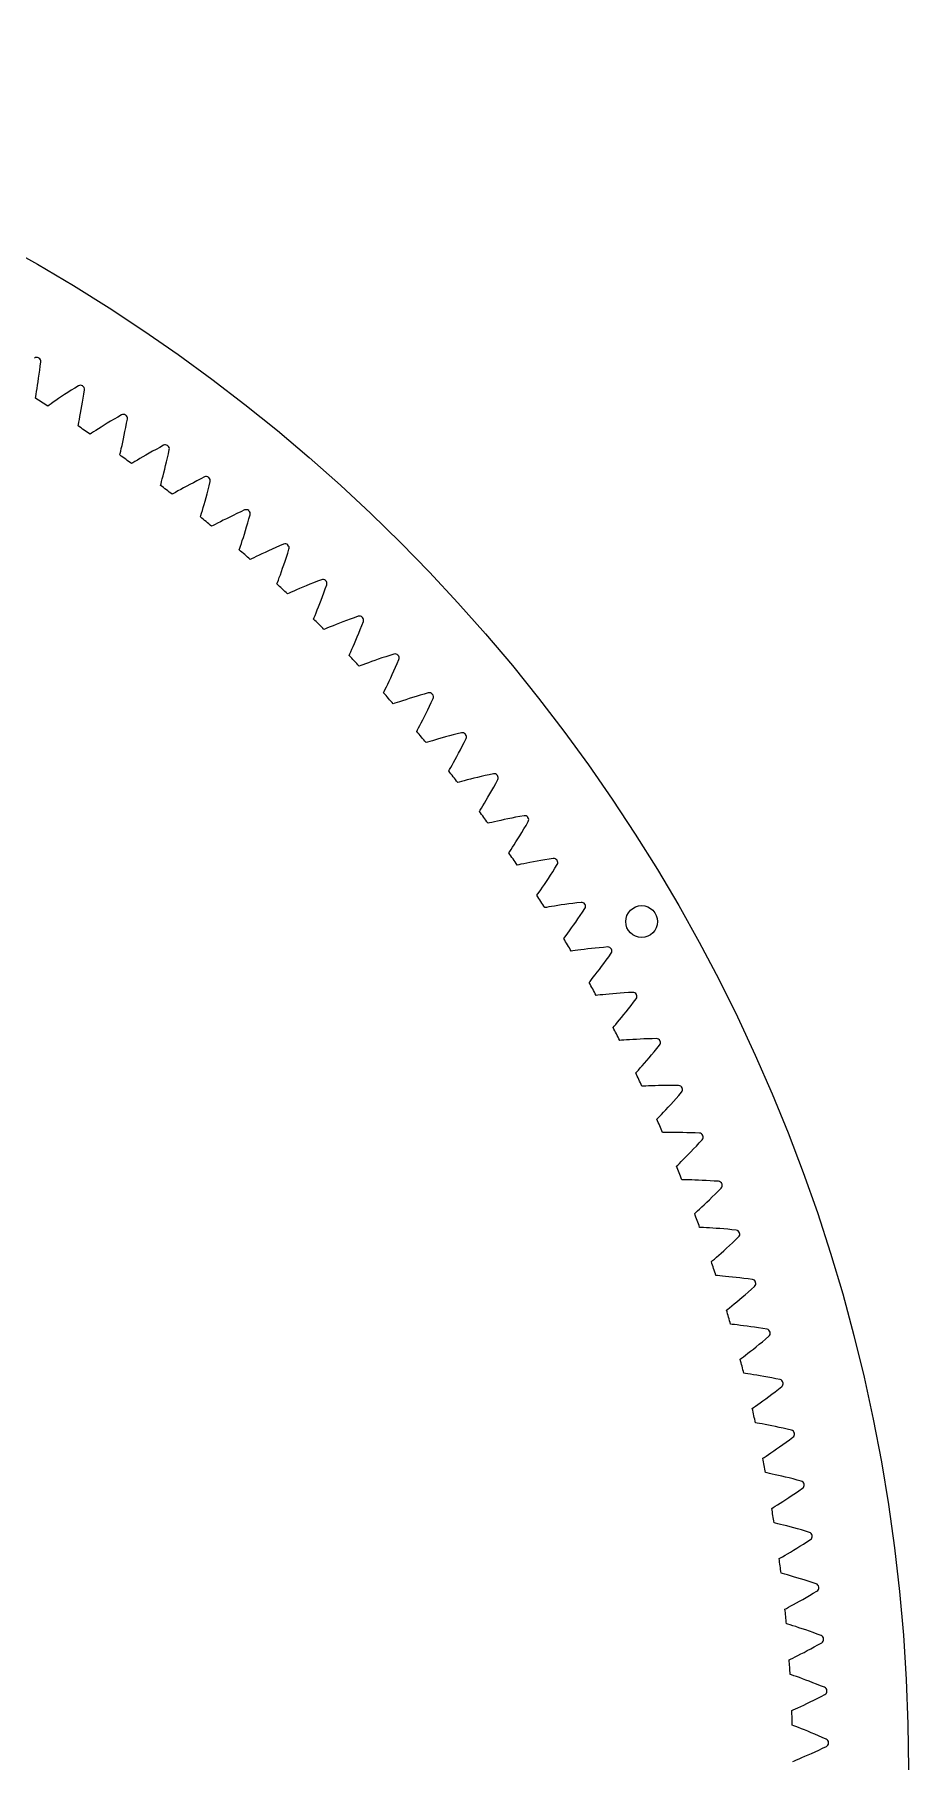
# Model space of a CAD drawing. Header units: millimetres. Extents: x -109 to 109, y -109 to 109.
# Drawn here: x 53.9 to 108.8, y 0.5 to 108.8 of the extents above; entities that cross this region are included whole.
import ezdxf

# ---------------------------------------------------------------- set-up
doc = ezdxf.new("R2010")
doc.units = ezdxf.units.MM

msp = doc.modelspace()

# ---------------------------------------------------------------- linework, layer by layer
at = {"layer": 'holes'}
msp.add_circle((92.023567, 53.129831), 1, dxfattribs=at)
at = {"layer": 'outer'}
msp.add_circle((0, 0), 108.759662, dxfattribs=at)
at = {"layer": 'output_ring'}
for p, q in [((54.270491, 87.703149), (54.303528, 87.96346)), ((54.303528, 87.96346), (54.336238, 88.232393)), ((54.105317, 86.557704), (54.137304, 86.762658)), ((54.137304, 86.762658), (54.170189, 86.980957)), ((54.170189, 86.980957), (54.203561, 87.211148)), ((54.203561, 87.211148), (54.237088, 87.452156)), ((54.237088, 87.452156), (54.270491, 87.703149)), ((56.699811, 86.732424), (56.470401, 86.588321)), ((54.004326, 85.951988), (54.021601, 86.051551)), ((54.021601, 86.051551), (54.04642, 86.197387)), ((54.04642, 86.197387), (54.074765, 86.368182)), ((54.074765, 86.368182), (54.105317, 86.557704)), ((54.981881, 85.603725), (54.860493, 85.519174)), ((55.124352, 85.702093), (54.981881, 85.603725)), ((55.282829, 85.810433), (55.124352, 85.702093)), ((55.454657, 85.92664), (55.282829, 85.810433)), ((55.638178, 86.049343), (55.454657, 85.92664)), ((55.832252, 86.177549), (55.638178, 86.049343)), ((56.036048, 86.310501), (55.832252, 86.177549)), ((56.24893, 86.447592), (56.036048, 86.310501)), ((56.470401, 86.588321), (56.24893, 86.447592)), ((56.916183, 85.46554), (56.957264, 85.705376)), ((56.957264, 85.705376), (56.998534, 85.955195)), ((56.998534, 85.955195), (57.039732, 86.214341)), ((57.039732, 86.214341), (57.080873, 86.482113)), ((54.860493, 85.519174), (54.777761, 85.461152)), ((56.727277, 84.457215), (56.760973, 84.627035)), ((56.760973, 84.627035), (56.797463, 84.815504)), ((56.797463, 84.815504), (56.835872, 85.019352)), ((56.835872, 85.019352), (56.875597, 85.23651)), ((56.875597, 85.23651), (56.916183, 85.46554)), ((58.719476, 84.507778), (58.511605, 84.381292)), ((58.936559, 84.638114), (58.719476, 84.507778)), ((59.162341, 84.771817), (58.936559, 84.638114)), ((59.396165, 84.908643), (59.162341, 84.771817)), ((59.719644, 84.380138), (59.769176, 84.646486)), ((56.677495, 84.213259), (56.697889, 84.312231)), ((56.697889, 84.312231), (56.727277, 84.457215)), ((57.519645, 83.753766), (57.435131, 83.698371)), ((57.643629, 83.834463), (57.519645, 83.753766)), ((57.789119, 83.928307), (57.643629, 83.834463)), ((57.950921, 84.031615), (57.789119, 83.928307)), ((58.126314, 84.142368), (57.950921, 84.031615)), ((58.313599, 84.259245), (58.126314, 84.142368)), ((58.511605, 84.381292), (58.313599, 84.259245)), ((59.478349, 83.192142), (59.524876, 83.407945)), ((59.524876, 83.407945), (59.572636, 83.635587)), ((59.572636, 83.635587), (59.62123, 83.874014)), ((59.62123, 83.874014), (59.670326, 84.122414)), ((59.670326, 84.122414), (59.719644, 84.380138)), ((59.294731, 82.391422), (59.318223, 82.489704)), ((59.318223, 82.489704), (59.352151, 82.633693)), ((59.352151, 82.633693), (59.391164, 82.802371)), ((59.391164, 82.802371), (59.433556, 82.989602)), ((59.433556, 82.989602), (59.478349, 83.192142)), ((60.931472, 82.385994), (60.740608, 82.275057)), ((61.133213, 82.501761), (60.931472, 82.385994)), ((61.344955, 82.621655), (61.133213, 82.501761)), ((61.566025, 82.745108), (61.344955, 82.621655)), ((61.795895, 82.871653), (61.566025, 82.745108)), ((62.033901, 83.001067), (61.795895, 82.871653)), ((62.283232, 82.206615), (62.34062, 82.462662)), ((62.34062, 82.462662), (62.398494, 82.727323)), ((60.122032, 81.905703), (60.035819, 81.85299)), ((60.248489, 81.982465), (60.122032, 81.905703)), ((60.396856, 82.071693), (60.248489, 81.982465)), ((60.561823, 82.169868), (60.396856, 82.071693)), ((60.740608, 82.275057), (60.561823, 82.169868)), ((62.010995, 81.081798), (62.062128, 81.282832)), ((62.062128, 81.282832), (62.115411, 81.497067)), ((62.115411, 81.497067), (62.170298, 81.723096)), ((62.170298, 81.723096), (62.226357, 81.95988)), ((62.226357, 81.95988), (62.283232, 82.206615)), ((61.85345, 80.488274), (61.880017, 80.58577)), ((61.880017, 80.58577), (61.918451, 80.728622)), ((61.918451, 80.728622), (61.962743, 80.895992)), ((61.962743, 80.895992), (62.010995, 81.081798)), ((63.112957, 80.227029), (62.944988, 80.134085)), ((63.294958, 80.326551), (63.112957, 80.227029)), ((63.489212, 80.431438), (63.294958, 80.326551)), ((63.694491, 80.540811), (63.489212, 80.431438)), ((63.909894, 80.653994), (63.694491, 80.540811)), ((64.134733, 80.770443), (63.909894, 80.653994)), ((64.368464, 80.889705), (64.134733, 80.770443)), ((64.610418, 81.011579), (64.368464, 80.889705)), ((64.770074, 79.96486), (64.834671, 80.209687)), ((64.834671, 80.209687), (64.900074, 80.463805)), ((64.900074, 80.463805), (64.966232, 80.726518)), ((62.665085, 79.976809), (62.57726, 79.92683)), ((62.793892, 80.049561), (62.665085, 79.976809)), ((62.944988, 80.134085), (62.793892, 80.049561)), ((64.473173, 78.909778), (64.527237, 79.093977)), ((64.527237, 79.093977), (64.58466, 79.293305)), ((64.58466, 79.293305), (64.644646, 79.505761)), ((64.644646, 79.505761), (64.706605, 79.729955)), ((64.706605, 79.729955), (64.770074, 79.96486)), ((64.351126, 78.505695), (64.380743, 78.602307)), ((64.380743, 78.602307), (64.423645, 78.743882)), ((64.423645, 78.743882), (64.473173, 78.909778)), ((65.277324, 78.037658), (65.146296, 77.968987)), ((65.431001, 78.117394), (65.277324, 78.037658)), ((65.601806, 78.205016), (65.431001, 78.117394)), ((65.786844, 78.298772), (65.601806, 78.205016)), ((65.984297, 78.397505), (65.786844, 78.298772)), ((66.192909, 78.500377), (65.984297, 78.397505)), ((66.411761, 78.606738), (66.192909, 78.500377)), ((66.640147, 78.716067), (66.411761, 78.606738)), ((66.877509, 78.827929), (66.640147, 78.716067)), ((67.123172, 78.942142), (66.877509, 78.827929)), ((67.249871, 77.890925), (67.322126, 78.133602)), ((67.322126, 78.133602), (67.395479, 78.385541)), ((67.395479, 78.385541), (67.469856, 78.646046)), ((65.146296, 77.968987), (65.056944, 77.921791)), ((66.919975, 76.845689), (66.979799, 77.028099)), ((66.979799, 77.028099), (67.043454, 77.225525)), ((67.043454, 77.225525), (67.110084, 77.435992)), ((67.110084, 77.435992), (67.179055, 77.658129)), ((67.179055, 77.658129), (67.249871, 77.890925)), ((66.785296, 76.445639), (66.817933, 76.541274)), ((66.817933, 76.541274), (66.865261, 76.681431)), ((66.865261, 76.681431), (66.919975, 76.845689)), ((67.563215, 75.884219), (67.472425, 75.839854)), ((67.696336, 75.94874), (67.563215, 75.884219)), ((67.852441, 76.02361), (67.696336, 75.94874)), ((68.025915, 76.105824), (67.852441, 76.02361)), ((68.213806, 76.193721), (68.025915, 76.105824)), ((68.414263, 76.286204), (68.213806, 76.193721)), ((68.626003, 76.382472), (68.414263, 76.286204)), ((68.848088, 76.481907), (68.626003, 76.382472)), ((69.079796, 76.584008), (68.848088, 76.481907)), ((69.320554, 76.688358), (69.079796, 76.584008)), ((69.569683, 76.794799), (69.320554, 76.688358)), ((69.6633, 75.740121), (69.743142, 75.980409)), ((69.743142, 75.980409), (69.824372, 76.229919)), ((69.824372, 76.229919), (69.906896, 76.487959)), ((69.300736, 74.705763), (69.36626, 74.886204)), ((69.36626, 74.886204), (69.436085, 75.081533)), ((69.436085, 75.081533), (69.509292, 75.289804)), ((69.509292, 75.289804), (69.585207, 75.509664)), ((69.585207, 75.509664), (69.6633, 75.740121)), ((69.153557, 74.310141), (69.189182, 74.404703)), ((69.189182, 74.404703), (69.240889, 74.543305)), ((69.240889, 74.543305), (69.300736, 74.705763)), ((69.913458, 73.724563), (69.821319, 73.683071)), ((70.048539, 73.784871), (69.913458, 73.724563)), ((70.206919, 73.8548), (70.048539, 73.784871)), ((70.38289, 73.931525), (70.206919, 73.8548)), ((70.573449, 74.013477), (70.38289, 73.931525)), ((70.776712, 74.099617), (70.573449, 74.013477)), ((70.991372, 74.189187), (70.776712, 74.099617)), ((71.216471, 74.281597), (70.991372, 74.189187)), ((71.451271, 74.376369), (71.216471, 74.281597)), ((71.695188, 74.473106), (71.451271, 74.376369)), ((71.947538, 74.571669), (71.695188, 74.473106)), ((72.00798, 73.514571), (72.09533, 73.752232)), ((72.09533, 73.752232), (72.184358, 73.999068)), ((72.184358, 73.999068), (72.274946, 74.254389)), ((71.613105, 72.492112), (71.684264, 72.670405)), ((71.684264, 72.670405), (71.76019, 72.863445)), ((71.76019, 72.863445), (71.839903, 73.069313)), ((71.839903, 73.069313), (71.922686, 73.286681)), ((71.922686, 73.286681), (72.00798, 73.514571)), ((71.453572, 72.101308), (71.49215, 72.194704)), ((71.49215, 72.194704), (71.548185, 72.331613)), ((71.548185, 72.331613), (71.613105, 72.492112)), ((72.194704, 71.49215), (72.101308, 71.453572)), ((72.331613, 71.548185), (72.194704, 71.49215)), ((72.492112, 71.613105), (72.331613, 71.548185)), ((72.670405, 71.684264), (72.492112, 71.613105)), ((72.863445, 71.76019), (72.670405, 71.684264)), ((73.069313, 71.839903), (72.863445, 71.76019)), ((73.286681, 71.922686), (73.069313, 71.839903)), ((73.514571, 72.00798), (73.286681, 71.922686)), ((73.752232, 72.09533), (73.514571, 72.00798)), ((73.999068, 72.184358), (73.752232, 72.09533)), ((74.254389, 72.274946), (73.999068, 72.184358)), ((74.376369, 71.451271), (74.473106, 71.695188)), ((74.473106, 71.695188), (74.571669, 71.947538)), ((73.931525, 70.38289), (74.013477, 70.573449)), ((74.013477, 70.573449), (74.099617, 70.776712)), ((74.099617, 70.776712), (74.189187, 70.991372)), ((74.189187, 70.991372), (74.281597, 71.216471)), ((74.281597, 71.216471), (74.376369, 71.451271)), ((73.683071, 69.821319), (73.724563, 69.913458)), ((73.724563, 69.913458), (73.784871, 70.048539)), ((73.784871, 70.048539), (73.8548, 70.206919)), ((73.8548, 70.206919), (73.931525, 70.38289)), ((74.886204, 69.36626), (74.705763, 69.300736)), ((75.081533, 69.436085), (74.886204, 69.36626)), ((75.289804, 69.509292), (75.081533, 69.436085)), ((75.509664, 69.585207), (75.289804, 69.509292)), ((75.740121, 69.6633), (75.509664, 69.585207)), ((75.980409, 69.743142), (75.740121, 69.6633)), ((76.229919, 69.824372), (75.980409, 69.743142)), ((76.487959, 69.906896), (76.229919, 69.824372)), ((76.584008, 69.079796), (76.688358, 69.320554)), ((76.688358, 69.320554), (76.794799, 69.569683)), ((74.404703, 69.189182), (74.310141, 69.153557)), ((74.543305, 69.240889), (74.404703, 69.189182)), ((74.705763, 69.300736), (74.543305, 69.240889)), ((76.193721, 68.213806), (76.286204, 68.414263)), ((76.286204, 68.414263), (76.382472, 68.626003)), ((76.382472, 68.626003), (76.481907, 68.848088)), ((76.481907, 68.848088), (76.584008, 69.079796)), ((75.839854, 67.472425), (75.884219, 67.563215)), ((75.884219, 67.563215), (75.94874, 67.696336)), ((75.94874, 67.696336), (76.02361, 67.852441)), ((76.02361, 67.852441), (76.105824, 68.025915)), ((76.105824, 68.025915), (76.193721, 68.213806)), ((77.658129, 67.179055), (77.435992, 67.110084)), ((77.890925, 67.249871), (77.658129, 67.179055)), ((78.133602, 67.322126), (77.890925, 67.249871)), ((78.385541, 67.395479), (78.133602, 67.322126)), ((78.646046, 67.469856), (78.385541, 67.395479)), ((76.541274, 66.817933), (76.445639, 66.785296)), ((76.681431, 66.865261), (76.541274, 66.817933)), ((76.845689, 66.919975), (76.681431, 66.865261)), ((77.028099, 66.979799), (76.845689, 66.919975)), ((77.225525, 67.043454), (77.028099, 66.979799)), ((77.435992, 67.110084), (77.225525, 67.043454)), ((78.397505, 65.984297), (78.500377, 66.192909)), ((78.500377, 66.192909), (78.606738, 66.411761)), ((78.606738, 66.411761), (78.716067, 66.640147)), ((78.716067, 66.640147), (78.827929, 66.877509)), ((78.827929, 66.877509), (78.942142, 67.123172)), ((77.921791, 65.056944), (77.968987, 65.146296)), ((77.968987, 65.146296), (78.037658, 65.277324)), ((78.037658, 65.277324), (78.117394, 65.431001)), ((78.117394, 65.431001), (78.205016, 65.601806)), ((78.205016, 65.601806), (78.298772, 65.786844)), ((78.298772, 65.786844), (78.397505, 65.984297)), ((78.602307, 64.380743), (78.505695, 64.351126)), ((78.743882, 64.423645), (78.602307, 64.380743)), ((78.909778, 64.473173), (78.743882, 64.423645)), ((79.093977, 64.527237), (78.909778, 64.473173)), ((79.293305, 64.58466), (79.093977, 64.527237)), ((79.505761, 64.644646), (79.293305, 64.58466)), ((79.729955, 64.706605), (79.505761, 64.644646)), ((79.96486, 64.770074), (79.729955, 64.706605)), ((80.209687, 64.834671), (79.96486, 64.770074)), ((80.463805, 64.900074), (80.209687, 64.834671)), ((80.726518, 64.966232), (80.463805, 64.900074)), ((80.540811, 63.694491), (80.653994, 63.909894)), ((80.653994, 63.909894), (80.770443, 64.134733)), ((80.770443, 64.134733), (80.889705, 64.368464)), ((80.889705, 64.368464), (81.011579, 64.610418)), ((80.049561, 62.793892), (80.134085, 62.944988)), ((80.134085, 62.944988), (80.227029, 63.112957)), ((80.227029, 63.112957), (80.326551, 63.294958)), ((80.326551, 63.294958), (80.431438, 63.489212)), ((80.431438, 63.489212), (80.540811, 63.694491)), ((79.92683, 62.57726), (79.976809, 62.665085)), ((79.976809, 62.665085), (80.049561, 62.793892)), ((80.58577, 61.880017), (80.488274, 61.85345)), ((80.728622, 61.918451), (80.58577, 61.880017)), ((80.895992, 61.962743), (80.728622, 61.918451)), ((81.081798, 62.010995), (80.895992, 61.962743)), ((81.282832, 62.062128), (81.081798, 62.010995)), ((81.497067, 62.115411), (81.282832, 62.062128)), ((81.723096, 62.170298), (81.497067, 62.115411)), ((81.95988, 62.226357), (81.723096, 62.170298)), ((82.206615, 62.283232), (81.95988, 62.226357)), ((82.462662, 62.34062), (82.206615, 62.283232)), ((82.727323, 62.398494), (82.462662, 62.34062)), ((82.745108, 61.566025), (82.871653, 61.795895)), ((82.871653, 61.795895), (83.001067, 62.033901)), ((82.169868, 60.561823), (82.275057, 60.740608)), ((82.275057, 60.740608), (82.385994, 60.931472)), ((82.385994, 60.931472), (82.501761, 61.133213)), ((82.501761, 61.133213), (82.621655, 61.344955)), ((82.621655, 61.344955), (82.745108, 61.566025)), ((81.85299, 60.035819), (81.905703, 60.122032)), ((81.905703, 60.122032), (81.982465, 60.248489)), ((81.982465, 60.248489), (82.071693, 60.396856)), ((82.071693, 60.396856), (82.169868, 60.561823)), ((83.635587, 59.572636), (83.407945, 59.524876)), ((83.874014, 59.62123), (83.635587, 59.572636)), ((84.122414, 59.670326), (83.874014, 59.62123)), ((84.380138, 59.719644), (84.122414, 59.670326)), ((84.646486, 59.769176), (84.380138, 59.719644)), ((82.489704, 59.318223), (82.391422, 59.294731)), ((82.633693, 59.352151), (82.489704, 59.318223)), ((82.802371, 59.391164), (82.633693, 59.352151)), ((82.989602, 59.433556), (82.802371, 59.391164)), ((83.192142, 59.478349), (82.989602, 59.433556)), ((83.407945, 59.524876), (83.192142, 59.478349)), ((84.259245, 58.313599), (84.381292, 58.511605)), ((84.381292, 58.511605), (84.507778, 58.719476)), ((84.507778, 58.719476), (84.638114, 58.936559)), ((84.638114, 58.936559), (84.771817, 59.162341)), ((84.771817, 59.162341), (84.908643, 59.396165)), ((83.698371, 57.435131), (83.753766, 57.519645)), ((83.753766, 57.519645), (83.834463, 57.643629)), ((83.834463, 57.643629), (83.928307, 57.789119)), ((83.928307, 57.789119), (84.031615, 57.950921)), ((84.031615, 57.950921), (84.142368, 58.126314)), ((84.142368, 58.126314), (84.259245, 58.313599)), ((84.312231, 56.697889), (84.213259, 56.677495)), ((84.457215, 56.727277), (84.312231, 56.697889)), ((84.627035, 56.760973), (84.457215, 56.727277)), ((84.815504, 56.797463), (84.627035, 56.760973)), ((85.019352, 56.835872), (84.815504, 56.797463)), ((85.23651, 56.875597), (85.019352, 56.835872)), ((85.46554, 56.916183), (85.23651, 56.875597)), ((85.705376, 56.957264), (85.46554, 56.916183)), ((85.955195, 56.998534), (85.705376, 56.957264)), ((86.214341, 57.039732), (85.955195, 56.998534)), ((86.482113, 57.080873), (86.214341, 57.039732)), ((86.447592, 56.24893), (86.588321, 56.470401)), ((86.588321, 56.470401), (86.732424, 56.699811)), ((85.702093, 55.124352), (85.810433, 55.282829)), ((85.810433, 55.282829), (85.92664, 55.454657)), ((85.92664, 55.454657), (86.049343, 55.638178)), ((86.049343, 55.638178), (86.177549, 55.832252)), ((86.177549, 55.832252), (86.310501, 56.036048)), ((86.310501, 56.036048), (86.447592, 56.24893)), ((85.461152, 54.777761), (85.519174, 54.860493)), ((85.519174, 54.860493), (85.603725, 54.981881)), ((85.603725, 54.981881), (85.702093, 55.124352)), ((86.980957, 54.170189), (86.762658, 54.137304)), ((87.211148, 54.203561), (86.980957, 54.170189)), ((87.452156, 54.237088), (87.211148, 54.203561)), ((87.703149, 54.270491), (87.452156, 54.237088)), ((87.96346, 54.303528), (87.703149, 54.270491)), ((88.232393, 54.336238), (87.96346, 54.303528)), ((86.051551, 54.021601), (85.951988, 54.004326)), ((86.197387, 54.04642), (86.051551, 54.021601)), ((86.368182, 54.074765), (86.197387, 54.04642)), ((86.557704, 54.105317), (86.368182, 54.074765)), ((86.762658, 54.137304), (86.557704, 54.105317)), ((87.75452, 52.907849), (87.888759, 53.0978)), ((87.888759, 53.0978), (88.028047, 53.297319)), ((88.028047, 53.297319), (88.171757, 53.50579)), ((88.171757, 53.50579), (88.319373, 53.722731)), ((88.319373, 53.722731), (88.470611, 53.947502)), ((87.139593, 52.066332), (87.200185, 52.1472)), ((87.200185, 52.1472), (87.288508, 52.265873)), ((87.288508, 52.265873), (87.391302, 52.405184)), ((87.391302, 52.405184), (87.504566, 52.560179)), ((87.504566, 52.560179), (87.626114, 52.728272)), ((87.626114, 52.728272), (87.75452, 52.907849)), ((87.70595, 51.292), (87.605893, 51.277861)), ((87.852493, 51.312226), (87.70595, 51.292)), ((88.024094, 51.335192), (87.852493, 51.312226)), ((88.214483, 51.359776), (88.024094, 51.335192)), ((88.42034, 51.38531), (88.214483, 51.359776)), ((88.639564, 51.411322), (88.42034, 51.38531)), ((88.87069, 51.437446), (88.639564, 51.411322)), ((89.112632, 51.463386), (88.87069, 51.437446)), ((89.36455, 51.488889), (89.112632, 51.463386)), ((89.625771, 51.513734), (89.36455, 51.488889)), ((89.895598, 51.53798), (89.625771, 51.513734)), ((89.808907, 50.709847), (89.963265, 50.922044)), ((89.963265, 50.922044), (90.121488, 51.141953)), ((89.112343, 49.785659), (89.239111, 49.949851)), ((89.239111, 49.949851), (89.373094, 50.125306)), ((89.373094, 50.125306), (89.513234, 50.310947)), ((89.513234, 50.310947), (89.65872, 50.505992)), ((89.65872, 50.505992), (89.808907, 50.709847)), ((88.732038, 49.303519), (88.79514, 49.382445)), ((88.79514, 49.382445), (88.887147, 49.498285)), ((88.887147, 49.498285), (88.994267, 49.634298)), ((88.994267, 49.634298), (89.112343, 49.785659)), ((89.273793, 48.51178), (89.173342, 48.500791)), ((89.420899, 48.527393), (89.273793, 48.51178)), ((89.593136, 48.544958), (89.420899, 48.527393)), ((89.784204, 48.563549), (89.593136, 48.544958)), ((89.990761, 48.582604), (89.784204, 48.563549)), ((90.210694, 48.601717), (89.990761, 48.582604)), ((90.442527, 48.620569), (90.210694, 48.601717)), ((90.685164, 48.638897), (90.442527, 48.620569)), ((90.937759, 48.656474), (90.685164, 48.638897)), ((91.199631, 48.673101), (90.937759, 48.656474)), ((91.049369, 47.474443), (91.20091, 47.664822)), ((91.470087, 48.68886), (91.199631, 48.673101)), ((91.20091, 47.664822), (91.357427, 47.863859)), ((91.357427, 47.863859), (91.518373, 48.071102)), ((91.518373, 48.071102), (91.683426, 48.285934)), ((90.302466, 46.568955), (90.398065, 46.681847)), ((90.398065, 46.681847), (90.509404, 46.814429)), ((90.509404, 46.814429), (90.632177, 46.962007)), ((90.632177, 46.962007), (90.764039, 47.122136)), ((90.764039, 47.122136), (90.903468, 47.293295)), ((90.903468, 47.293295), (91.049369, 47.474443)), ((90.236915, 46.49205), (90.302466, 46.568955)), ((90.753533, 45.683684), (90.652787, 45.675856)), ((90.901057, 45.69467), (90.753533, 45.683684)), ((91.073762, 45.706815), (90.901057, 45.69467)), ((91.265318, 45.719396), (91.073762, 45.706815)), ((91.472373, 45.731954), (91.265318, 45.719396)), ((91.692797, 45.744149), (91.472373, 45.731954)), ((91.925108, 45.75571), (91.692797, 45.744149)), ((92.168201, 45.766407), (91.925108, 45.75571)), ((92.421223, 45.776041), (92.168201, 45.766407)), ((92.683489, 45.784434), (92.421223, 45.776041)), ((92.954307, 45.79169), (92.683489, 45.784434)), ((92.199395, 44.247917), (92.344131, 44.414612)), ((92.344131, 44.414612), (92.49565, 44.591087)), ((92.49565, 44.591087), (92.653096, 44.776613)), ((92.653096, 44.776613), (92.815788, 44.970634)), ((92.815788, 44.970634), (92.983164, 45.17272)), ((92.983164, 45.17272), (93.154884, 45.382261)), ((91.652739, 43.634699), (91.720673, 43.709507)), ((91.720673, 43.709507), (91.819771, 43.819341)), ((91.819771, 43.819341), (91.93522, 43.94836)), ((91.93522, 43.94836), (92.062567, 44.092008)), ((92.062567, 44.092008), (92.199395, 44.247917)), ((92.143711, 42.810505), (92.042768, 42.805845)), ((92.291507, 42.816851), (92.143711, 42.810505)), ((92.464508, 42.823566), (92.291507, 42.816851)), ((92.656365, 42.830123), (92.464508, 42.823566)), ((92.863712, 42.836171), (92.656365, 42.830123)), ((93.084411, 42.841436), (92.863712, 42.836171)), ((93.31697, 42.845695), (93.084411, 42.841436)), ((93.560279, 42.848751), (93.31697, 42.845695)), ((93.813479, 42.850432), (93.560279, 42.848751)), ((94.075879, 42.850584), (93.813479, 42.850432)), ((94.346791, 42.849329), (94.075879, 42.850584)), ((94.356192, 42.229759), (94.534409, 42.433802)), ((93.270307, 41.038919), (93.402104, 41.178497)), ((93.402104, 41.178497), (93.543761, 41.33003)), ((93.543761, 41.33003), (93.693661, 41.492097)), ((93.693661, 41.492097), (93.850649, 41.663726)), ((93.850649, 41.663726), (94.013845, 41.844214)), ((94.013845, 41.844214), (94.18255, 42.03303)), ((94.18255, 42.03303), (94.356192, 42.229759)), ((92.978113, 40.734286), (93.048363, 40.806923)), ((93.048363, 40.806923), (93.150863, 40.91359)), ((93.150863, 40.91359), (93.270307, 41.038919)), ((93.442954, 39.895077), (93.341915, 39.89359)), ((93.590877, 39.896777), (93.442954, 39.895077)), ((93.764003, 39.898055), (93.590877, 39.896777)), ((93.955972, 39.898583), (93.764003, 39.898055)), ((94.163406, 39.898114), (93.955972, 39.898583)), ((94.384161, 39.896445), (94.163406, 39.898114)), ((94.616739, 39.893396), (94.384161, 39.896445)), ((94.860025, 39.888808), (94.616739, 39.893396)), ((95.113152, 39.882536), (94.860025, 39.888808)), ((95.375427, 39.874445), (95.113152, 39.882536)), ((95.281813, 38.87052), (95.456366, 39.053944)), ((95.646166, 39.864681), (95.375427, 39.874445)), ((95.456366, 39.053944), (95.636102, 39.245121)), ((95.636102, 39.245121), (95.820639, 39.443466)), ((94.284226, 37.864067), (94.390025, 37.967462)), ((94.390025, 37.967462), (94.513347, 38.088977)), ((94.513347, 38.088977), (94.649463, 38.224346)), ((94.649463, 38.224346), (94.79581, 38.371356)), ((94.79581, 38.371356), (94.950727, 38.528634)), ((94.950727, 38.528634), (95.113029, 38.695247)), ((95.113029, 38.695247), (95.281813, 38.87052)), ((94.211729, 37.793673), (94.284226, 37.864067)), ((94.64998, 36.940277), (94.548944, 36.941964)), ((94.797884, 36.93733), (94.64998, 36.940277)), ((94.970964, 36.933169), (94.797884, 36.93733)), ((95.162855, 36.927667), (94.970964, 36.933169)), ((95.370172, 36.920683), (95.162855, 36.927667)), ((95.590766, 36.91208), (95.370172, 36.920683)), ((95.823134, 36.901727), (95.590766, 36.91208)), ((96.066155, 36.8895), (95.823134, 36.901727)), ((96.318961, 36.87528), (96.066155, 36.8895)), ((96.580852, 36.858955), (96.318961, 36.87528)), ((96.851151, 36.840692), (96.580852, 36.858955)), ((96.281543, 35.688581), (96.45575, 35.858466)), ((96.45575, 35.858466), (96.635978, 36.036316)), ((96.635978, 36.036316), (96.82163, 36.221753)), ((96.82163, 36.221753), (97.012307, 36.414204)), ((95.352369, 34.815762), (95.427041, 34.883845)), ((95.427041, 34.883845), (95.536036, 34.983865)), ((95.536036, 34.983865), (95.663114, 35.101447)), ((95.663114, 35.101447), (95.803415, 35.232474)), ((95.803415, 35.232474), (95.954307, 35.374813)), ((95.954307, 35.374813), (96.114088, 35.527148)), ((96.114088, 35.527148), (96.281543, 35.688581)), ((95.763599, 33.949021), (95.662665, 33.953882)), ((95.911336, 33.94143), (95.763599, 33.949021)), ((96.084201, 33.931835), (95.911336, 33.94143)), ((96.275824, 33.920308), (96.084201, 33.931835)), ((96.482819, 33.906815), (96.275824, 33.920308)), ((96.703034, 33.891288), (96.482819, 33.906815)), ((96.934962, 33.873641), (96.703034, 33.891288)), ((97.177479, 33.853786), (96.934962, 33.873641)), ((97.429713, 33.831632), (97.177479, 33.853786)), ((97.690963, 33.807089), (97.429713, 33.831632)), ((97.960555, 33.780345), (97.690963, 33.807089)), ((97.018109, 32.34336), (97.182597, 32.490601)), ((97.182597, 32.490601), (97.35504, 32.646694)), ((97.35504, 32.646694), (97.534497, 32.811024)), ((97.534497, 32.811024), (97.720223, 32.983125)), ((97.720223, 32.983125), (97.911607, 33.162639)), ((97.911607, 33.162639), (98.108235, 33.349006)), ((96.398908, 31.803492), (96.475682, 31.869196)), ((96.475682, 31.869196), (96.587765, 31.965743)), ((96.587765, 31.965743), (96.718474, 32.079275)), ((96.718474, 32.079275), (96.862821, 32.20583)), ((96.862821, 32.20583), (97.018109, 32.34336)), ((96.782709, 30.924262), (96.681978, 30.93229)), ((96.930136, 30.912034), (96.782709, 30.924262)), ((97.102614, 30.897014), (96.930136, 30.912034)), ((97.29378, 30.879473), (97.102614, 30.897014)), ((97.50025, 30.859486), (97.29378, 30.879473)), ((97.719868, 30.837049), (97.50025, 30.859486)), ((97.951127, 30.812126), (97.719868, 30.837049)), ((98.192901, 30.784663), (97.951127, 30.812126)), ((98.444315, 30.754597), (98.192901, 30.784663)), ((98.704665, 30.72186), (98.444315, 30.754597)), ((98.973283, 30.686661), (98.704665, 30.72186)), ((97.826634, 29.147404), (97.986166, 29.279988)), ((97.986166, 29.279988), (98.155197, 29.42199)), ((98.155197, 29.42199), (98.332458, 29.57259)), ((98.332458, 29.57259), (98.516989, 29.731201)), ((98.516989, 29.731201), (98.708028, 29.897383)), ((98.708028, 29.897383), (98.904958, 30.070798)), ((98.904958, 30.070798), (99.107342, 30.250896)), ((97.350313, 28.759836), (97.429113, 28.823096)), ((97.429113, 28.823096), (97.544173, 28.916075)), ((97.544173, 28.916075), (97.678383, 29.025445)), ((97.678383, 29.025445), (97.826634, 29.147404)), ((97.706308, 27.868984), (97.605878, 27.880173)), ((97.853277, 27.852132), (97.706308, 27.868984)), ((98.025198, 27.831701), (97.853277, 27.852132)), ((98.215719, 27.808165), (98.025198, 27.831701)), ((98.421459, 27.781702), (98.215719, 27.808165)), ((98.640264, 27.752377), (98.421459, 27.781702)), ((98.870626, 27.720203), (98.640264, 27.752377)), ((99.111419, 27.685159), (98.870626, 27.720203)), ((99.361764, 27.647211), (99.111419, 27.685159)), ((99.620957, 27.606312), (99.361764, 27.647211)), ((99.888337, 27.562693), (99.620957, 27.606312)), ((99.800701, 26.94928), (100.008642, 27.122932)), ((98.541896, 25.942971), (98.693905, 26.060213)), ((98.693905, 26.060213), (98.857523, 26.187721)), ((98.857523, 26.187721), (99.030931, 26.324342)), ((99.030931, 26.324342), (99.212835, 26.4693)), ((99.212835, 26.4693), (99.402256, 26.622037)), ((99.402256, 26.622037), (99.598422, 26.782137)), ((99.598422, 26.782137), (99.800701, 26.94928)), ((98.205644, 25.687798), (98.286392, 25.748551)), ((98.286392, 25.748551), (98.404317, 25.83787)), ((98.404317, 25.83787), (98.541896, 25.942971)), ((98.533481, 24.786203), (98.433453, 24.800541)), ((98.679849, 24.764743), (98.533481, 24.786203)), ((98.851043, 24.738922), (98.679849, 24.764743)), ((99.040731, 24.709413), (98.851043, 24.738922)), ((99.245538, 24.6765), (99.040731, 24.709413)), ((99.463315, 24.640318), (99.245538, 24.6765)), ((99.692552, 24.600923), (99.463315, 24.640318)), ((99.932125, 24.558333), (99.692552, 24.600923)), ((100.181155, 24.51254), (99.932125, 24.558333)), ((100.438935, 24.46352), (100.181155, 24.51254)), ((100.704814, 24.411524), (100.438935, 24.46352)), ((100.597952, 23.801166), (100.811246, 23.968201)), ((99.167347, 22.734167), (99.30816, 22.834894)), ((99.30816, 22.834894), (99.463776, 22.947303)), ((99.463776, 22.947303), (99.631319, 23.069609)), ((99.631319, 23.069609), (99.808932, 23.200716)), ((99.808932, 23.200716), (99.9953, 23.339889)), ((99.9953, 23.339889), (100.189425, 23.4866)), ((100.189425, 23.4866), (100.390523, 23.640459)), ((100.390523, 23.640459), (100.597952, 23.801166)), ((98.964059, 22.590409), (99.046676, 22.648596)), ((99.046676, 22.648596), (99.167347, 22.734167)), ((99.263415, 21.678961), (99.163886, 21.696434)), ((99.409036, 21.652914), (99.263415, 21.678961)), ((99.579335, 21.621728), (99.409036, 21.652914)), ((99.768002, 21.586275), (99.579335, 21.621728)), ((99.971674, 21.546946), (99.768002, 21.586275)), ((100.188207, 21.503941), (99.971674, 21.546946)), ((100.416094, 21.457365), (100.188207, 21.503941)), ((100.65421, 21.407271), (100.416094, 21.457365)), ((100.901679, 21.353679), (100.65421, 21.407271)), ((101.157792, 21.296586), (100.901679, 21.353679)), ((101.083551, 20.475452), (101.295926, 20.629564)), ((101.421906, 21.236264), (101.157792, 21.296586)), ((101.295926, 20.629564), (101.514361, 20.789817)), ((99.624808, 19.470726), (99.709212, 19.526289)), ((99.709212, 19.526289), (99.832511, 19.608027)), ((99.832511, 19.608027), (99.976419, 19.704282)), ((99.976419, 19.704282), (100.135489, 19.811747)), ((100.135489, 19.811747), (100.306791, 19.92873)), ((100.306791, 19.92873), (100.488435, 20.054194)), ((100.488435, 20.054194), (100.679082, 20.187444)), ((100.679082, 20.187444), (100.87772, 20.327985)), ((100.87772, 20.327985), (101.083551, 20.475452)), ((99.895387, 18.550325), (99.796456, 18.570915)), ((100.040118, 18.519716), (99.895387, 18.550325)), ((100.209353, 18.483197), (100.040118, 18.519716)), ((100.396814, 18.441835), (100.209353, 18.483197)), ((100.59915, 18.396128), (100.396814, 18.441835)), ((100.814225, 18.346342), (100.59915, 18.396128)), ((101.040537, 18.292632), (100.814225, 18.346342)), ((101.276962, 18.235083), (101.040537, 18.292632)), ((101.522625, 18.173744), (101.276962, 18.235083)), ((101.776819, 18.108634), (101.522625, 18.173744)), ((101.676822, 17.290237), (101.893933, 17.437602)), ((102.038908, 18.040046), (101.776819, 18.108634)), ((101.893933, 17.437602), (102.117294, 17.590915)), ((100.18724, 16.331827), (100.273347, 16.384711)), ((100.273347, 16.384711), (100.399153, 16.462537)), ((100.399153, 16.462537), (100.546013, 16.554223)), ((100.546013, 16.554223), (100.70838, 16.65664)), ((100.70838, 16.65664), (100.883272, 16.768184)), ((100.883272, 16.768184), (101.068767, 16.88788)), ((101.068767, 16.88788), (101.263506, 17.015076)), ((101.263506, 17.015076), (101.46646, 17.149309)), ((101.46646, 17.149309), (101.676822, 17.290237)), ((100.428774, 15.403382), (100.330539, 15.427069)), ((100.572472, 15.368242), (100.428774, 15.403382)), ((100.740477, 15.326425), (100.572472, 15.368242)), ((100.926546, 15.279195), (100.740477, 15.326425)), ((101.127347, 15.227155), (100.926546, 15.279195)), ((101.340752, 15.170638), (101.127347, 15.227155)), ((101.565265, 15.109845), (101.340752, 15.170638)), ((101.799766, 15.044899), (101.565265, 15.109845)), ((102.043381, 14.975873), (101.799766, 15.044899)), ((101.955065, 13.953708), (102.16975, 14.087959)), ((102.295404, 14.902812), (102.043381, 14.975873)), ((102.16975, 14.087959), (102.391383, 14.228432)), ((102.555209, 14.826025), (102.295404, 14.902812)), ((102.391383, 14.228432), (102.619449, 14.374653)), ((100.650798, 13.176811), (100.738524, 13.226965)), ((100.738524, 13.226965), (100.866713, 13.3008)), ((100.866713, 13.3008), (101.01638, 13.387828)), ((101.01638, 13.387828), (101.181885, 13.485094)), ((101.181885, 13.485094), (101.360193, 13.59109)), ((101.360193, 13.59109), (101.549357, 13.7049)), ((101.549357, 13.7049), (101.747995, 13.825916)), ((101.747995, 13.825916), (101.955065, 13.953708)), ((100.86305, 12.241237), (100.765608, 12.267998)), ((101.005574, 12.201601), (100.86305, 12.241237)), ((101.172182, 12.154527), (101.005574, 12.201601)), ((101.356676, 12.101476), (101.172182, 12.154527)), ((101.555743, 12.043154), (101.356676, 12.101476)), ((101.767267, 11.979962), (101.555743, 12.043154)), ((101.98976, 11.912147), (101.767267, 11.979962)), ((102.222106, 11.839867), (101.98976, 11.912147)), ((102.463432, 11.763224), (102.222106, 11.839867)), ((102.343053, 10.744337), (102.561849, 10.871778)), ((102.713036, 11.682282), (102.463432, 11.763224)), ((102.561849, 10.871778), (102.787785, 11.00522)), ((102.970301, 11.597372), (102.713036, 11.682282)), ((102.787785, 11.00522), (103.020331, 11.144205)), ((101.015027, 10.008791), (101.104285, 10.056164)), ((101.104285, 10.056164), (101.23473, 10.125937)), ((101.23473, 10.125937), (101.387057, 10.208221)), ((101.387057, 10.208221), (101.555534, 10.30024)), ((101.555534, 10.30024), (101.737085, 10.400583)), ((101.737085, 10.400583), (101.92973, 10.508395)), ((101.92973, 10.508395), (102.132071, 10.623112)), ((102.132071, 10.623112), (102.343053, 10.744337)), ((101.197787, 9.067012), (101.101233, 9.096821)), ((101.338995, 9.022918), (101.197787, 9.067012)), ((101.504043, 8.970635), (101.338995, 9.022918)), ((101.686779, 8.911815), (101.504043, 8.970635)), ((101.883916, 8.847269), (101.686779, 8.911815)), ((102.093351, 8.777464), (101.883916, 8.847269)), ((102.313604, 8.702694), (102.093351, 8.777464)), ((102.543564, 8.623151), (102.313604, 8.702694)), ((102.782365, 8.538965), (102.543564, 8.623151)), ((102.630041, 7.524362), (102.852732, 7.644868)), ((103.029303, 8.450223), (102.782365, 8.538965)), ((102.852732, 7.644868), (103.082747, 7.771147)), ((103.283774, 8.357274), (103.029303, 8.450223)), ((103.082747, 7.771147), (103.319545, 7.90276)), ((101.279566, 6.830894), (101.370268, 6.87544)), ((101.370268, 6.87544), (101.50284, 6.94108)), ((101.50284, 6.94108), (101.657676, 7.01854)), ((101.657676, 7.01854), (101.828961, 7.105221)), ((101.828961, 7.105221), (102.013574, 7.199812)), ((102.013574, 7.199812), (102.20951, 7.30152)), ((102.20951, 7.30152), (102.415355, 7.409825)), ((102.415355, 7.409825), (102.630041, 7.524362)), ((101.432654, 5.883838), (101.337084, 5.916665)), ((101.572407, 5.835331), (101.432654, 5.883838)), ((101.735731, 5.777889), (101.572407, 5.835331)), ((101.91653, 5.713359), (101.735731, 5.777889)), ((102.111542, 5.642652), (101.91653, 5.713359)), ((102.318681, 5.566303), (102.111542, 5.642652)), ((102.536476, 5.484652), (102.318681, 5.566303)), ((102.763825, 5.397925), (102.536476, 5.484652)), ((102.999863, 5.306279), (102.763825, 5.397925)), ((102.815745, 4.296962), (103.042111, 4.410414)), ((103.243892, 5.209824), (102.999863, 5.306279)), ((103.042111, 4.410414), (103.27598, 4.529405)), ((103.495318, 5.108929), (103.243892, 5.209824)), ((103.27598, 4.529405), (103.516795, 4.653515)), ((101.444154, 3.646255), (101.53621, 3.68793)), ((101.53621, 3.68793), (101.670779, 3.749374)), ((101.670779, 3.749374), (101.827972, 3.821932)), ((101.827972, 3.821932), (102.001895, 3.90319)), ((102.001895, 3.90319), (102.189388, 3.991935)), ((102.189388, 3.991935), (102.388423, 4.087439)), ((102.388423, 4.087439), (102.597567, 4.189224)), ((102.597567, 4.189224), (102.815745, 4.296962)), ((101.567419, 2.694858), (101.472927, 2.730671)), ((101.70558, 2.641985), (101.567419, 2.694858)), ((101.867019, 2.579441), (101.70558, 2.641985)), ((102.045701, 2.509264), (101.867019, 2.579441)), ((102.238396, 2.432467), (102.045701, 2.509264)), ((102.443035, 2.349649), (102.238396, 2.432467)), ((102.658158, 2.261197), (102.443035, 2.349649)), ((102.88267, 2.167371), (102.658158, 2.261197)), ((103.115713, 2.068357), (102.88267, 2.167371)), ((102.899983, 1.065321), (103.1298, 1.171606)), ((103.356592, 1.964285), (103.115713, 2.068357)), ((103.1298, 1.171606), (103.367291, 1.283194)), ((103.604725, 1.855541), (103.356592, 1.964285)), ((103.367291, 1.283194), (103.611886, 1.399677)), ((101.508629, 0.458018), (101.601949, 0.496781)), ((101.601949, 0.496781), (101.738381, 0.553968)), ((101.738381, 0.553968), (101.897776, 0.621552)), ((101.897776, 0.621552), (102.074166, 0.697307)), ((102.074166, 0.697307), (102.264353, 0.780119)), ((102.264353, 0.780119), (102.46629, 0.869324)), ((102.46629, 0.869324), (102.678528, 0.96449)), ((102.678528, 0.96449), (102.899983, 1.065321))]:
    msp.add_line(p, q, dxfattribs=at)
for centre, radius, start, end in [((54.079969, 88.270479), 0.24, 58.505781, 123.500392), ((0, 0), 103.759662, 58.494219, 58.505781), ((54.097781, 88.259564), 0.24, 353.499608, 58.494219), ((56.825926, 86.52823), 0.24, 56.705781, 121.700392), ((0, 0), 103.759662, 56.694219, 56.705781), ((56.843387, 86.516761), 0.24, 351.699608, 56.694219), ((0, 0), 101.509662, 57.341477, 57.858523), ((59.515803, 84.700588), 0.24, 54.905781, 119.900392), ((0, 0), 103.759662, 54.894219, 54.905781), ((59.532895, 84.688576), 0.24, 349.899608, 54.894219), ((0, 0), 101.509662, 55.541477, 56.058523), ((0, 0), 101.509662, 53.741477, 54.258523), ((62.146946, 82.789357), 0.24, 53.105781, 118.100392), ((0, 0), 103.759662, 53.094219, 53.105781), ((62.163652, 82.776814), 0.24, 348.099608, 53.094219), ((0, 0), 101.509662, 51.941477, 52.458523), ((64.716756, 80.796423), 0.24, 51.305781, 116.300392), ((0, 0), 103.759662, 51.294219, 51.305781), ((64.73306, 80.783361), 0.24, 346.299608, 51.294219), ((0, 0), 101.509662, 50.141477, 50.658523), ((67.2227, 78.723752), 0.24, 49.505781, 114.500392), ((0, 0), 103.759662, 49.494219, 49.505781), ((67.238585, 78.710185), 0.24, 344.499608, 49.494219), ((0, 0), 101.509662, 48.341477, 48.858523), ((69.662302, 76.573391), 0.24, 47.705781, 112.700392), ((0, 0), 103.759662, 47.694219, 47.705781), ((69.677754, 76.559331), 0.24, 342.699608, 47.694219), ((0, 0), 101.509662, 46.541477, 47.058523), ((72.033156, 74.347461), 0.24, 45.905781, 110.900392), ((0, 0), 103.759662, 45.894219, 45.905781), ((72.048158, 74.332922), 0.24, 340.899608, 45.894219), ((0, 0), 101.509662, 44.741477, 45.258523), ((74.332922, 72.048158), 0.24, 44.105781, 109.100392), ((0, 0), 103.759662, 44.094219, 44.105781), ((74.347461, 72.033156), 0.24, 339.099608, 44.094219), ((0, 0), 101.509662, 42.941477, 43.458523), ((76.559331, 69.677754), 0.24, 42.305781, 107.300392), ((0, 0), 103.759662, 42.294219, 42.305781), ((76.573391, 69.662302), 0.24, 337.299608, 42.294219), ((0, 0), 101.509662, 41.141477, 41.658523), ((78.710185, 67.238585), 0.24, 40.505781, 105.500392), ((0, 0), 103.759662, 40.494219, 40.505781), ((78.723752, 67.2227), 0.24, 335.499608, 40.494219), ((0, 0), 101.509662, 39.341477, 39.858523), ((80.783361, 64.73306), 0.24, 38.705781, 103.700392), ((0, 0), 103.759662, 38.694219, 38.705781), ((80.796423, 64.716756), 0.24, 333.699608, 38.694219), ((0, 0), 101.509662, 37.541477, 38.058523), ((82.776814, 62.163652), 0.24, 36.905781, 101.900392), ((0, 0), 103.759662, 36.894219, 36.905781), ((82.789357, 62.146946), 0.24, 331.899608, 36.894219), ((0, 0), 101.509662, 35.741477, 36.258523), ((84.688576, 59.532895), 0.24, 35.105781, 100.100392), ((0, 0), 103.759662, 35.094219, 35.105781), ((84.700588, 59.515803), 0.24, 330.099608, 35.094219), ((0, 0), 101.509662, 33.941477, 34.458523), ((86.516761, 56.843387), 0.24, 33.305781, 98.300392), ((0, 0), 103.759662, 33.294219, 33.305781), ((86.52823, 56.825926), 0.24, 328.299608, 33.294219), ((0, 0), 101.509662, 32.141477, 32.658523), ((88.259564, 54.097781), 0.24, 31.505781, 96.500392), ((0, 0), 103.759662, 31.494219, 31.505781), ((88.270479, 54.079969), 0.24, 326.499608, 31.494219), ((0, 0), 101.509662, 30.341477, 30.858523), ((89.915265, 51.298787), 0.24, 29.705781, 94.700392), ((89.925616, 51.280641), 0.24, 324.699608, 29.694219), ((0, 0), 103.759662, 29.694219, 29.705781), ((0, 0), 101.509662, 28.541477, 29.058523), ((91.482231, 48.449167), 0.24, 27.905781, 92.900392), ((91.492007, 48.430705), 0.24, 322.899608, 27.894219), ((0, 0), 103.759662, 27.894219, 27.905781), ((0, 0), 101.509662, 26.741477, 27.258523), ((92.958916, 45.551734), 0.24, 26.105781, 91.100392), ((92.968106, 45.532974), 0.24, 321.099608, 26.094219), ((0, 0), 103.759662, 26.094219, 26.105781), ((0, 0), 101.509662, 24.941477, 25.458523), ((94.343861, 42.609347), 0.24, 24.305781, 89.300392), ((94.352457, 42.590307), 0.24, 319.299608, 24.294219), ((0, 0), 103.759662, 24.294219, 24.305781), ((0, 0), 101.509662, 23.141477, 23.658523), ((95.635699, 39.62491), 0.24, 22.505781, 87.500392), ((95.643694, 39.605609), 0.24, 317.499608, 22.494219), ((0, 0), 103.759662, 22.494219, 22.505781), ((0, 0), 101.509662, 21.341477, 21.858523), ((96.833157, 36.601367), 0.24, 20.705781, 85.700392), ((96.840542, 36.581825), 0.24, 315.699608, 20.694219), ((0, 0), 103.759662, 20.694219, 20.705781), ((0, 0), 101.509662, 19.541477, 20.058523), ((97.935053, 33.541704), 0.24, 18.905781, 83.900392), ((97.94182, 33.521939), 0.24, 313.899608, 18.894219), ((0, 0), 103.759662, 18.894219, 18.905781), ((0, 0), 101.509662, 17.741477, 18.258523), ((98.940298, 30.448939), 0.24, 17.105781, 82.100392), ((98.946441, 30.428971), 0.24, 312.099608, 17.094219), ((0, 0), 103.759662, 17.094219, 17.105781), ((0, 0), 101.509662, 15.941477, 16.458523), ((99.847901, 27.326124), 0.24, 15.305781, 80.300392), ((99.853414, 27.305974), 0.24, 310.299608, 15.294219), ((0, 0), 103.759662, 15.294219, 15.305781), ((0, 0), 101.509662, 14.141477, 14.658523), ((100.656967, 24.176342), 0.24, 13.505781, 78.500392), ((100.661844, 24.156028), 0.24, 308.499608, 13.494219), ((0, 0), 103.759662, 13.494219, 13.505781), ((0, 0), 101.509662, 12.341477, 12.858523), ((101.366696, 21.002701), 0.24, 11.705781, 76.700392), ((101.370932, 20.982244), 0.24, 306.699608, 11.694219), ((0, 0), 103.759662, 11.694219, 11.705781), ((0, 0), 101.509662, 10.541477, 11.058523), ((101.976388, 17.808332), 0.24, 9.905781, 74.900392), ((101.97998, 17.787752), 0.24, 304.899608, 9.894219), ((0, 0), 103.759662, 9.894219, 9.905781), ((0, 0), 101.509662, 8.741477, 9.258523), ((102.485442, 14.596389), 0.24, 8.105781, 73.100392), ((102.488386, 14.575707), 0.24, 303.099608, 8.094219), ((0, 0), 103.759662, 8.094219, 8.105781), ((0, 0), 101.509662, 6.941477, 7.458523), ((102.893356, 11.370041), 0.24, 6.305781, 71.300392), ((102.895648, 11.349276), 0.24, 301.299608, 6.294219), ((0, 0), 103.759662, 6.294219, 6.305781), ((0, 0), 101.509662, 5.141477, 5.658523), ((103.199726, 8.132472), 0.24, 4.505781, 69.500392), ((103.201365, 8.111646), 0.24, 299.499608, 4.494219), ((0, 0), 103.759662, 4.494219, 4.505781), ((0, 0), 101.509662, 3.341477, 3.858523), ((103.40425, 4.886878), 0.24, 2.705781, 67.700392), ((103.405234, 4.86601), 0.24, 297.699608, 2.694219), ((0, 0), 103.759662, 2.694219, 2.705781), ((0, 0), 101.509662, 1.541477, 2.058523), ((103.506727, 1.63646), 0.24, 0.905781, 65.900392), ((103.507055, 1.615572), 0.24, 295.899608, 0.894219), ((0, 0), 103.759662, 0.894219, 0.905781)]:
    msp.add_arc(centre, radius, start, end, dxfattribs=at)

doc.saveas('drawing.dxf')
